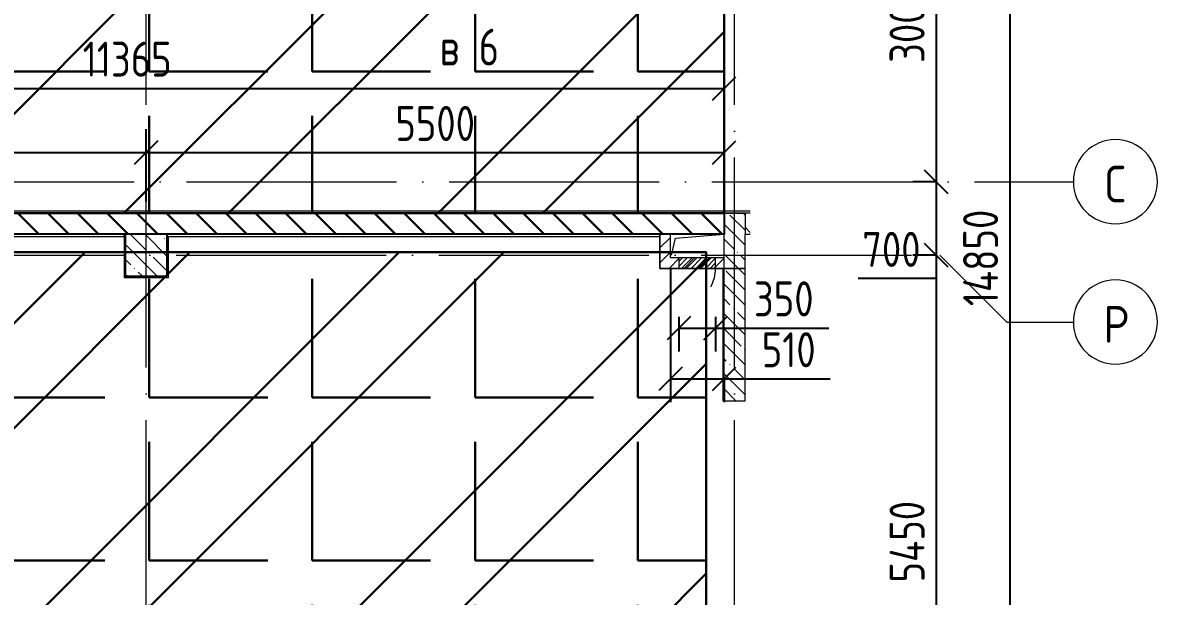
# Model space of a CAD drawing. Header units: millimetres. Extents: x -68946 to 690821, y -552984 to 293768.
# Drawn here: x 62373 to 73194, y 47731 to 53187 of the extents above; entities that cross this region are included whole.
import ezdxf

# ---------------------------------------------------------------- set-up
doc = ezdxf.new("R2010")
doc.units = ezdxf.units.MM
doc.linetypes.add('ADSK_Линия сетки', pattern=[2500, 2000, -250, 0, -250])
doc.linetypes.add('ADSK_Скрыто', pattern=[600, 300, -300])
doc.layers.get('Defpoints').update_dxf_attribs({"color": 250})
for name, color, linetype, lineweight in [('1.1) Стяжка 5 вып.', 30, 'Continuous', 30), ('1.2) Тепло-звук изол. + пленка 5 вып.', 200, 'Continuous', 30), ('A-____-____-DIMS', 250, 'Continuous', 9), ('A-DETL-GENF-OTLN', 250, 'Continuous', 5), ('A-DOOR-____-MCUT', 250, 'Continuous', 5), ('A-DOOR-____-OTLN', 250, 'Continuous', 5), ('A-GLAZ-____-OTLN', 250, 'Continuous', 5), ('A-WALL-____-MCUT', 250, 'Continuous', 13), ('A-WALL-____-PATT', 250, 'Continuous', 13), ('A-WALL-FNSH-MCUT', 250, 'Continuous', 13), ('G-____-____-SYMB', 250, 'ADSK_Скрыто', 9), ('S-COLS-____-MCUT', 250, 'Continuous', 25), ('S-COLS-____-OTLN', 250, 'Continuous', 9), ('S-GRID-____-IDEN', 250, 'Continuous', 9), ('S-GRID-____-OTLN', 250, 'Continuous', 9)]:
    doc.layers.add(name, color=color, linetype=linetype, lineweight=lineweight)
doc.styles.add('GOST Common', font='', dxfattribs={"width": 0.9, "height": 350})
doc.styles.add('GOST Common_2', font='', dxfattribs={"width": 0.8, "height": 350})
doc.styles.get("Standard").update_dxf_attribs({"font": 'ГОСТ тип А.ttf'})
doc.styles.get('GOST Common').set_extended_font_data('GOST Common')
doc.styles.get('GOST Common_2').set_extended_font_data('GOST Common')
doc.dimstyles.new('А3', dxfattribs={"dimtxt": 333, "dimasz": 222, "dimexe": 222, "dimexo": 111, "dimgap": 111, "dimtad": 1, "dimtoh": 1, "dimdec": 0, "dimrnd": 0.0015, "dimzin": 0, "dimdsep": 46, "dimtxsty": 'Standard', "dimblk": 'OBLIQUE', "dimcen": 0, "dimclrd": 7, "dimclre": 7, "dimclrt": 7, "dimadec": 0, "dimazin": 0, "dimtfac": 1, "dimtdec": 0, "dimtofl": 0, "dimtmove": 0, "dimatfit": 3, "dimfxl": 1, "dimtolj": 1, "dimtzin": 0, "dimarcsym": 0})
pattern_1 = [(135, (0, 0), (-141.42136, -141.42136), [])]
pattern_2 = [(45, (0, 0), (-70.71068, 70.71068), [])]
pattern_3 = [(0, (0, 0), (0, 1550.67), [1127.76, -422.91]), (90, (0, 0), (-1550.67, 9e-14), [1127.76, -422.91])]

# ---------------------------------------------------------------- blocks, each defined once
blk = doc.blocks.new('_Wn_-As_OpeningMEP_floor__Rectangular - _Wn_-As_OpeningMEP_floor__Rectangular-V6-Кладочный план на отм_ 0_000_ Секция 1_')
at = {"layer": 'A-DETL-GENF-OTLN'}
for p, q in [((-250, -50), (-212, 112)), ((-212, 112), (250, 150))]:
    blk.add_line(p, q, dxfattribs=at)
blk = doc.blocks.new('BSC_Колонна _Прямоугольная - 400x400-V15-Кладочный план на отм_ 0_000_ Секция 1_')
at = {"layer": 'S-COLS-____-OTLN', "lineweight": 5}
h = blk.add_hatch(dxfattribs=at)
h.set_pattern_fill('FP_22', color=256, style=0, pattern_type=2)
h.set_pattern_definition([(135, (-63549.98, -50975), (-142.5619, -142.5619), []), (135, (-63407.42, -50975), (-142.5619, -142.5619), [252.016, -50.403, 3.353, -47.05])])
h.paths.add_polyline_path([(-200, -200), (200, -200), (200, 200), (-200, 200)])
at = {"layer": 'S-COLS-____-MCUT'}
for p, q in [((200, 200), (-200, 200)), ((-200, 200), (-200, -200)), ((200, -200), (200, 200)), ((-200, -200), (200, -200))]:
    blk.add_line(p, q, dxfattribs=at)
blk = doc.blocks.new('АР_Люк - ЛРС_ВК_350х400_наружный_NCS S 1000-N-42723972-Кладочный план на отм_ 0_000_ Секция 1_')
at = {"layer": 'A-DOOR-____-OTLN'}
h = blk.add_hatch(dxfattribs=at)
h.set_pattern_fill('FP_29', color=256, style=0, pattern_type=2)
h.set_pattern_definition([(45, (125, 0), (-22.6274, 22.6274), [])])
h.paths.add_polyline_path([(215, 50), (-50, 50), (-50, -50), (300, -50), (300, 50)])
at = {"layer": 'A-DETL-GENF-OTLN', "lineweight": 9}
for p, q in [((300, 50), (-50, 50)), ((-50, 50), (-50, -50)), ((300, -50), (300, 50)), ((-50, -50), (300, -50))]:
    blk.add_line(p, q, dxfattribs=at)
at = {"layer": 'A-DOOR-____-MCUT'}
blk.add_arc((300, 50), 350, 150, 180, dxfattribs=at)
blk = doc.blocks.new('Ось сетки - Круг_Ø8 мм-39983606-Кладочный план на отм_ 0_000_ Секция 1_')
at = {"layer": 'S-GRID-____-IDEN'}
for start, end in [(360, 180), (180, 360)]:
    blk.add_arc((0, 0), 4, start, end, dxfattribs=at)
blk = doc.blocks.new('_Oblique')
at = {"color": 0, "linetype": 'ByBlock', "lineweight": -2}
blk.add_line((-0.5, -0.5), (0.5, 0.5), dxfattribs=at)
blk = doc.blocks.new('DIMBLOCK24-Кладочный план на отм_ 0_000_ Секция 1_')
at = {"layer": 'A-____-____-DIMS', "color": 7, "lineweight": -2, "transparency": 16777216}
for p, q in [((71059, 54675), (70848, 54675)), ((71070, 54675), (71070, 51675)), ((71059, 51675), (70848, 51675))]:
    blk.add_line(p, q, dxfattribs=at)
at = {"layer": 'Defpoints', "color": 0, "lineweight": 30, "transparency": 16777216}
for p in [(71170, 54675), (71070, 51675), (71170, 51675)]:
    blk.add_point(p, dxfattribs=at)
at = {"layer": 'A-____-____-DIMS', "color": 7, "lineweight": -2, "transparency": 16777216, "xscale": 222, "yscale": 222, "zscale": 222}
for p, rotation in [((71070, 54675), 90), ((71070, 51675), 270)]:
    blk.add_blockref('_Oblique', p, dxfattribs=dict(at, rotation=rotation))
at = {"layer": 'A-____-____-DIMS', "color": 7, "transparency": 16777216, "insert": (70793, 53175), "char_height": 333, "width": 2.48, "attachment_point": 5, "rotation": 90}
blk.add_mtext('\\A1;3000', dxfattribs=at)
blk = doc.blocks.new('DIMBLOCK25-Кладочный план на отм_ 0_000_ Секция 1_')
at = {"layer": 'A-____-____-DIMS', "color": 7, "lineweight": -2, "transparency": 16777216}
for p, q in [((71059, 51675), (70848, 51675)), ((71070, 51675), (71070, 50975)), ((71059, 50975), (70848, 50975)), ((71070, 50975), (71070, 50753)), ((71070, 50753), (70327, 50753))]:
    blk.add_line(p, q, dxfattribs=at)
at = {"layer": 'Defpoints', "color": 0, "lineweight": 30, "transparency": 16777216}
for p in [(71170, 51675), (71070, 50975), (71170, 50975)]:
    blk.add_point(p, dxfattribs=at)
at = {"layer": 'A-____-____-DIMS', "color": 7, "lineweight": -2, "transparency": 16777216, "xscale": 222, "yscale": 222, "zscale": 222}
for p, rotation in [((71070, 51675), 90), ((71070, 50975), 270)]:
    blk.add_blockref('_Oblique', p, dxfattribs=dict(at, rotation=rotation))
at = {"layer": 'A-____-____-DIMS', "color": 7, "transparency": 16777216, "insert": (70643, 51031), "char_height": 333, "width": 1.86, "attachment_point": 5}
blk.add_mtext('\\A1;700', dxfattribs=at)
blk = doc.blocks.new('DIMBLOCK26-Кладочный план на отм_ 0_000_ Секция 1_')
at = {"layer": 'A-____-____-DIMS', "color": 7, "lineweight": -2, "transparency": 16777216}
for p, q in [((71059, 50975), (70848, 50975)), ((71070, 50975), (71070, 45525)), ((71059, 45525), (70848, 45525))]:
    blk.add_line(p, q, dxfattribs=at)
at = {"layer": 'Defpoints', "color": 0, "lineweight": 30, "transparency": 16777216}
for p in [(71170, 50975), (71070, 45525), (71170, 45525)]:
    blk.add_point(p, dxfattribs=at)
at = {"layer": 'A-____-____-DIMS', "color": 7, "lineweight": -2, "transparency": 16777216, "xscale": 222, "yscale": 222, "zscale": 222}
for p, rotation in [((71070, 50975), 90), ((71070, 45525), 270)]:
    blk.add_blockref('_Oblique', p, dxfattribs=dict(at, rotation=rotation))
at = {"layer": 'A-____-____-DIMS', "color": 7, "transparency": 16777216, "insert": (70793, 48250), "char_height": 333, "width": 2.57, "attachment_point": 5, "rotation": 90}
blk.add_mtext('\\A1;5450', dxfattribs=at)
blk = doc.blocks.new('DIMBLOCK28-Кладочный план на отм_ 0_000_ Секция 1_')
at = {"layer": 'A-____-____-DIMS', "color": 7, "lineweight": -2, "transparency": 16777216}
for p, q in [((71759, 58375), (71548, 58375)), ((71770, 58375), (71770, 43525)), ((71759, 43525), (71548, 43525))]:
    blk.add_line(p, q, dxfattribs=at)
at = {"layer": 'Defpoints', "color": 0, "lineweight": 30, "transparency": 16777216}
for p in [(71870, 58375), (71770, 43525), (71870, 43525)]:
    blk.add_point(p, dxfattribs=at)
at = {"layer": 'A-____-____-DIMS', "color": 7, "lineweight": -2, "transparency": 16777216, "xscale": 222, "yscale": 222, "zscale": 222}
for p, rotation in [((71770, 58375), 90), ((71770, 43525), 270)]:
    blk.add_blockref('_Oblique', p, dxfattribs=dict(at, rotation=rotation))
at = {"layer": 'A-____-____-DIMS', "color": 7, "transparency": 16777216, "insert": (71493, 50950), "char_height": 333, "width": 3, "attachment_point": 5, "rotation": 90}
blk.add_mtext('\\A1;14850', dxfattribs=at)
blk = doc.blocks.new('DIMBLOCK140-Кладочный план на отм_ 0_000_ Секция 1_')
at = {"layer": 'A-____-____-DIMS', "color": 7, "lineweight": -2, "transparency": 16777216}
for p, q in [((68540, 50839), (68540, 49576)), ((68540, 49798), (69050, 49798)), ((69050, 49798), (70060, 49798)), ((69050, 49787), (69050, 49576))]:
    blk.add_line(p, q, dxfattribs=at)
at = {"layer": 'Defpoints', "color": 0, "lineweight": 30, "transparency": 16777216}
for p in [(68540, 50950), (69050, 49898), (69050, 49798)]:
    blk.add_point(p, dxfattribs=at)
at = {"layer": 'A-____-____-DIMS', "color": 7, "lineweight": -2, "transparency": 16777216, "xscale": 222, "yscale": 222, "zscale": 222, "rotation": 180}
blk.add_blockref('_Oblique', (68540, 49798), dxfattribs=at)
at = {"layer": 'A-____-____-DIMS', "color": 7, "lineweight": -2, "transparency": 16777216, "xscale": 222, "yscale": 222, "zscale": 222}
blk.add_blockref('_Oblique', (69050, 49798), dxfattribs=at)
at = {"layer": 'A-____-____-DIMS', "color": 7, "transparency": 16777216, "insert": (69666, 50076), "char_height": 333, "width": 1.68, "attachment_point": 5}
blk.add_mtext('\\A1;510', dxfattribs=at)
blk = doc.blocks.new('DIMBLOCK429-Кладочный план на отм_ 0_000_ Секция 1_')
at = {"layer": 'A-____-____-DIMS', "color": 7, "lineweight": -2, "transparency": 16777216}
for p, q in [((68620, 50389), (68620, 50061)), ((68970, 50389), (68970, 50061)), ((68620, 50283), (68970, 50283)), ((68970, 50283), (70047, 50283))]:
    blk.add_line(p, q, dxfattribs=at)
at = {"layer": 'Defpoints', "color": 0, "lineweight": 30, "transparency": 16777216}
for p in [(68620, 50500), (68970, 50500), (68970, 50283)]:
    blk.add_point(p, dxfattribs=at)
at = {"layer": 'A-____-____-DIMS', "color": 7, "lineweight": -2, "transparency": 16777216, "xscale": 222, "yscale": 222, "zscale": 222, "rotation": 180}
blk.add_blockref('_Oblique', (68620, 50283), dxfattribs=at)
at = {"layer": 'A-____-____-DIMS', "color": 7, "lineweight": -2, "transparency": 16777216, "xscale": 222, "yscale": 222, "zscale": 222}
blk.add_blockref('_Oblique', (68970, 50283), dxfattribs=at)
at = {"layer": 'A-____-____-DIMS', "color": 7, "transparency": 16777216, "insert": (69619, 50560), "char_height": 333, "width": 1.86, "attachment_point": 5}
blk.add_mtext('\\A1;350', dxfattribs=at)
blk = doc.blocks.new('*D630')
at = {"layer": 'A-____-____-DIMS', "color": 7, "lineweight": -2, "transparency": 16777216}
for p, q in [((59050, 51486), (59050, 52174)), ((63550, 51486), (63550, 52174)), ((59050, 51952), (63550, 51952))]:
    blk.add_line(p, q, dxfattribs=at)
at = {"layer": 'Defpoints', "color": 0, "lineweight": 30, "transparency": 16777216}
for p in [(63550, 51952), (59050, 51375), (63550, 51375)]:
    blk.add_point(p, dxfattribs=at)
at = {"layer": 'A-____-____-DIMS', "color": 7, "lineweight": -2, "transparency": 16777216, "xscale": 222, "yscale": 222, "zscale": 222, "rotation": 180}
blk.add_blockref('_Oblique', (59050, 51952), dxfattribs=at)
at = {"layer": 'A-____-____-DIMS', "color": 7, "lineweight": -2, "transparency": 16777216, "xscale": 222, "yscale": 222, "zscale": 222}
blk.add_blockref('_Oblique', (63550, 51952), dxfattribs=at)
at = {"layer": 'A-____-____-DIMS', "color": 7, "transparency": 16777216, "insert": (61300, 52229), "char_height": 333, "attachment_point": 5}
blk.add_mtext('\\A1;4500', dxfattribs=at)
blk = doc.blocks.new('*D631')
at = {"layer": 'A-____-____-DIMS', "color": 7, "lineweight": -2, "transparency": 16777216}
for p, q in [((63550, 51486), (63550, 52174)), ((69050, 51486), (69050, 52174)), ((63550, 51952), (69050, 51952))]:
    blk.add_line(p, q, dxfattribs=at)
at = {"layer": 'Defpoints', "color": 0, "lineweight": 30, "transparency": 16777216}
for p in [(69050, 51952), (63550, 51375), (69050, 51375)]:
    blk.add_point(p, dxfattribs=at)
at = {"layer": 'A-____-____-DIMS', "color": 7, "lineweight": -2, "transparency": 16777216, "xscale": 222, "yscale": 222, "zscale": 222, "rotation": 180}
blk.add_blockref('_Oblique', (63550, 51952), dxfattribs=at)
at = {"layer": 'A-____-____-DIMS', "color": 7, "lineweight": -2, "transparency": 16777216, "xscale": 222, "yscale": 222, "zscale": 222}
blk.add_blockref('_Oblique', (69050, 51952), dxfattribs=at)
at = {"layer": 'A-____-____-DIMS', "color": 7, "transparency": 16777216, "insert": (66300, 52229), "char_height": 333, "attachment_point": 5}
blk.add_mtext('\\A1;5500', dxfattribs=at)
blk = doc.blocks.new('*D1901')
at = {"color": 7, "lineweight": -2, "transparency": 16777216}
for p, q in [((57685, 51506), (57685, 52785)), ((69050, 51486), (69050, 52785)), ((57685, 52563), (69050, 52563))]:
    blk.add_line(p, q, dxfattribs=at)
at = {"layer": 'Defpoints', "color": 0, "lineweight": 30, "transparency": 16777216}
for p in [(69050, 52563), (57685, 51395), (69050, 51375)]:
    blk.add_point(p, dxfattribs=at)
at = {"color": 7, "lineweight": -2, "transparency": 16777216, "xscale": 222, "yscale": 222, "zscale": 222, "rotation": 180}
blk.add_blockref('_Oblique', (57685, 52563), dxfattribs=at)
at = {"color": 7, "lineweight": -2, "transparency": 16777216, "xscale": 222, "yscale": 222, "zscale": 222}
blk.add_blockref('_Oblique', (69050, 52563), dxfattribs=at)
at = {"color": 7, "transparency": 16777216, "insert": (63368, 52841), "char_height": 333, "attachment_point": 5}
blk.add_mtext('\\A1;11365', dxfattribs=at)

msp = doc.modelspace()

# ---------------------------------------------------------------- hatches: boundary and pattern name
at = {"lineweight": 30}
h = msp.add_hatch(dxfattribs=at)
h.set_pattern_fill('FP_1', color=256, style=0, pattern_type=2)
h.set_pattern_definition(pattern_1)
h.paths.add_polyline_path([(69050, 51175), (69050, 51375), (59050, 51375), (59050, 51175), (68201.7292, 51175)])
at = {"layer": '1.1) Стяжка 5 вып.', "lineweight": 30, "true_color": 0xf26722}
h = msp.add_hatch(dxfattribs=at)
h.set_pattern_fill('ANSI32', color=30, scale=222)
h.paths.add_polyline_path([(69050, 54665.0006), (63760.01, 54665.0006), (63760.01, 54465), (63340.01, 54465), (63340.01, 54665.0006), (50059.9781, 54665.0006), (50059.9781, 54465), (49640, 54465), (49640, 54665.0006), (45760, 54665.0006), (45760, 54465), (45340, 54465), (45340, 54665.0006), (41260, 54665.0006), (41260, 54465), (40840, 54465), (40840, 54665.0006), (36359.9781, 54665.0006), (36359.9781, 54465), (35938.1957, 54465), (35938.1957, 54665.0006), (32655, 54665.0006), (237.9781, 54665.0006), (237.9781, 51375), (69050, 51375)])
h = msp.add_hatch(dxfattribs=at)
h.set_pattern_fill('ANSI32', color=30, scale=222)
h.paths.add_polyline_path([(68880, 51005.7053), (54916.661, 51005.7053), (54916.661, 43745.0006), (63329.9781, 43745.0006), (63329.9781, 45045.0006), (68880, 45045.0006)])
at = {"layer": '1.2) Тепло-звук изол. + пленка 5 вып.', "lineweight": 30}
h = msp.add_hatch(dxfattribs=at)
h.set_pattern_fill('ANGLE', color=256, scale=222)
h.set_pattern_definition(pattern_3)
h.paths.add_polyline_path([(69050, 54665.0006), (63760.01, 54665.0006), (63760.01, 54465), (63340.01, 54465), (63340.01, 54665.0006), (50059.9781, 54665.0006), (50059.9781, 54465), (49640, 54465), (49640, 54665.0006), (45760, 54665.0006), (45760, 54465), (45340, 54465), (45340, 54665.0006), (41260, 54665.0006), (41260, 54465), (40840, 54465), (40840, 54665.0006), (36359.9781, 54665.0006), (36359.9781, 54465), (35938.1957, 54465), (35938.1957, 54665.0006), (32655, 54665.0006), (237.9781, 54665.0006), (237.9781, 51375), (69050, 51375)])
h = msp.add_hatch(dxfattribs=at)
h.set_pattern_fill('ANGLE', color=256, scale=222)
h.set_pattern_definition(pattern_3)
h.paths.add_polyline_path([(68880, 51005.7053), (54916.661, 51005.7053), (54916.661, 43745.0006), (63329.9781, 43745.0006), (63329.9781, 45045.0006), (68880, 45045.0006)])
at = {"layer": 'A-WALL-____-PATT', "lineweight": 15}
h = msp.add_hatch(dxfattribs=at)
h.set_pattern_fill('FP_8', color=256, style=0, pattern_type=2)
h.set_pattern_definition([(135, (0, 0), (-142.5612, -142.5612), []), (135, (142.56, 0), (-142.5612, -142.5612), [252.016, -50.403, 3.353, -47.05])])
h.paths.add_polyline_path([(69050, 43325.0603), (69250, 43325.0603), (69250, 47590), (69050, 47590), (69050, 43458.3234)])
h.paths.add_polyline_path([(69050, 49590.0006), (69250, 49590.0006), (69250, 50849), (69050, 50849), (69050, 50131.3539)])
h.paths.add_polyline_path([(69050, 50850), (69250, 50850), (69250, 51375), (69050, 51375), (69050, 50965.4827)])
at = {"layer": 'A-WALL-____-PATT', "lineweight": 15, "true_color": 0x000000}
h = msp.add_hatch(dxfattribs=at)
h.set_pattern_fill('FP_1', color=18, style=0, pattern_type=2)
h.set_pattern_definition(pattern_1)
h.paths.add_polyline_path([(69250, 51175), (69299.9976, 51175), (69299.9976, 51375), (69250, 51375)])
at = {"layer": 'A-WALL-____-PATT', "lineweight": 15}
h = msp.add_hatch(dxfattribs=at)
h.set_pattern_fill('FP_6', color=256, style=0, pattern_type=2)
h.set_pattern_definition(pattern_2)
h.paths.add_polyline_path([(68540, 50950), (68540, 51175), (68440, 51175), (68440, 50950)])
h = msp.add_hatch(dxfattribs=at)
h.set_pattern_fill('FP_6', color=256, style=0, pattern_type=2)
h.set_pattern_definition(pattern_2)
h.paths.add_polyline_path([(69050, 50850), (69050, 50950), (68440, 50950), (68440, 50850), (69040, 50850)])

# ---------------------------------------------------------------- linework, layer by layer
msp.add_lwpolyline([(57685, 51375), (69049.9928, 51375), (69049.9928, 51175), (57685, 51175)], close=True)
at = {"layer": '1.1) Стяжка 5 вып.', "lineweight": 30}
for points in [[(237.9781, 54665.0006), (69050, 54665.0006), (69050, 51375), (237.9781, 51375)], [(54916.661, 51005.7053), (68880, 51005.7053), (68880, 43745.0006), (54916.661, 43745.0006)]]:
    msp.add_lwpolyline(points, close=True, dxfattribs=at)
at = {"layer": 'A-WALL-____-MCUT', "lineweight": 15}
for p, q in [((58239.9781, 51375), (69050, 51375)), ((69050, 51375), (59370, 51375)), ((69050, 51175), (69050, 51375)), ((63349.9781, 51175), (59250, 51175)), ((63339.9781, 51155), (63339.9781, 51175)), ((63749.9781, 51175), (69050, 51175)), ((63759.9781, 51155), (63749.9781, 51155)), ((68440, 51175), (68439, 51175)), ((68439, 51175), (68439, 50849)), ((68540, 51175), (68440, 51175)), ((68440, 50850), (68440, 51175)), ((68540, 50950), (68540, 51175)), ((69050, 49590.0006), (69050, 51175)), ((69250, 50850), (69250, 51175)), ((69050, 50950), (68540, 50950)), ((68439, 50849), (69250, 50849)), ((69250, 50850), (68440, 50850)), ((69250, 50849), (69250, 50850)), ((69250, 49590.0006), (69250, 50849)), ((69050, 49590.0006), (69250, 49590.0006))]:
    msp.add_line(p, q, dxfattribs=at)
at = {"layer": 'A-WALL-____-MCUT', "color": 18, "lineweight": 15, "true_color": 0x000000}
for p, q in [((69250, 51375), (69050, 51375)), ((69299.9976, 51375), (69250, 51375)), ((69250, 51375), (69250, 51175)), ((69250, 51175), (69299.9976, 51175))]:
    msp.add_line(p, q, dxfattribs=at)
at = {"layer": 'A-WALL-FNSH-MCUT', "lineweight": 15}
for p, q in [((69299.9976, 51395), (57685, 51395)), ((59370, 51375), (69250, 51375)), ((59250, 51155), (63339.9781, 51155)), ((63339.9781, 51155), (63339.9781, 50765)), ((63759.9781, 51155), (68439, 51155)), ((63759.9781, 50765), (63759.9781, 51155)), ((63339.9781, 50765), (63759.9781, 50765)), ((69040, 50850), (69040, 49590.0006)), ((69040, 49590.0006), (69050, 49590.0006))]:
    msp.add_line(p, q, dxfattribs=at)
at = {"layer": 'S-GRID-____-OTLN', "linetype": 'ADSK_Линия сетки'}
for p, q in [((63550, 39906.0281), (63550, 61202.0051)), ((69150, 39906.0281), (69150, 61202.0051)), ((-3569.5512, 51675.0006), (72376.0288, 51675.0006)), ((-3669.3683, 50975.0006), (71106.0288, 50975.0006))]:
    msp.add_line(p, q, dxfattribs=at)
at = {"layer": 'S-GRID-____-OTLN'}
for p, q in [((71106.0288, 50975.0006), (71741.0288, 50340.0006)), ((71741.0288, 50340.0006), (72376.0288, 50340.0006))]:
    msp.add_line(p, q, dxfattribs=at)

# ---------------------------------------------------------------- block references
at = {"layer": 'A-DOOR-____-OTLN', "rotation": 180}
msp.add_blockref('АР_Люк - ЛРС_ВК_350х400_наружный_NCS S 1000-N-42723972-Кладочный план на отм_ 0_000_ Секция 1_', (68920, 50900), dxfattribs=at)
at = {"layer": 'A-GLAZ-____-OTLN'}
msp.add_blockref('_Wn_-As_OpeningMEP_floor__Rectangular - _Wn_-As_OpeningMEP_floor__Rectangular-V6-Кладочный план на отм_ 0_000_ Секция 1_', (68800, 51025.0006), dxfattribs=at)
at = {"layer": 'S-COLS-____-OTLN'}
msp.add_blockref('BSC_Колонна _Прямоугольная - 400x400-V15-Кладочный план на отм_ 0_000_ Секция 1_', (63549.9781, 50975), dxfattribs=at)
at = {"layer": 'S-GRID-____-IDEN', "xscale": 99.99999999999993, "yscale": 99.99999999999993, "zscale": 99.99999999999993, "rotation": 269.9999999999994}
for p in [(72776.0288, 51675.0006), (72776.0288, 50340.0006)]:
    msp.add_blockref('Ось сетки - Круг_Ø8 мм-39983606-Кладочный план на отм_ 0_000_ Секция 1_', p, dxfattribs=at)

# ---------------------------------------------------------------- texts
at = {"layer": 'G-____-____-SYMB', "linetype": 'Continuous', "char_height": 350, "attachment_point": 1, "style": 'GOST Common_2'}
for s, insert, width in [(' 6', (66544.6557, 53130.6746), 359.156), ('\\fGOST Common|b0|i0|c204|p34|;\\W.8;в', (66343.5724, 53130.6746), 243.713)]:
    msp.add_mtext(s, dxfattribs=dict(at, insert=insert, width=width))
at = {"layer": 'S-GRID-____-IDEN', "color": 18, "true_color": 0x000000, "char_height": 350, "attachment_point": 1, "style": 'GOST Common'}
for s, insert, width in [('\\fGOST Common|b0|i0|c204|p34|;\\W.9;С', (72677.556, 51827.5875), 274.177125), ('\\fGOST Common|b0|i0|c204|p34|;\\W.9;Р', (72662.706, 50492.5875), 310.253062)]:
    msp.add_mtext(s, dxfattribs=dict(at, insert=insert, width=width))

# ---------------------------------------------------------------- dimensions: what is measured, and where the dimension line sits
dim = msp.add_linear_dim(base=(69050, 52563.2023), p1=(57685, 51395), p2=(69050, 51375), dimstyle='А3')
dim.commit()
dim.dimension.update_dxf_attribs({"geometry": '*D1901', "text_midpoint": (63367.5, 52840.7023)})
at = {"layer": 'A-____-____-DIMS'}
for base, p1, p2, picture, middle in [((71770.4721, 43525.0006), (71870.457, 58375.0006), (71870.457, 43525.0006), 'DIMBLOCK28-Кладочный план на отм_ 0_000_ Секция 1_', (71492.9721, 50950.0006)), ((71070.4721, 51675.0006), (71170.457, 54675.0006), (71170.457, 51675.0006), 'DIMBLOCK24-Кладочный план на отм_ 0_000_ Секция 1_', (70792.9721, 53175.0006)), ((71070.4721, 50975.0006), (71170.457, 51675.0006), (71170.457, 50975.0006), 'DIMBLOCK25-Кладочный план на отм_ 0_000_ Секция 1_', (70643.1221, 51030.5006)), ((71070.4721, 45525.0006), (71170.457, 50975.0006), (71170.457, 45525.0006), 'DIMBLOCK26-Кладочный план на отм_ 0_000_ Секция 1_', (70792.9721, 48250.0006))]:
    dim = msp.add_linear_dim(base=base, p1=p1, p2=p2, angle=90, dimstyle='А3', dxfattribs=at)
    dim.commit()
    dim.dimension.update_dxf_attribs({"geometry": picture, "text_midpoint": middle})
for base, p1, p2, picture, middle in [((63550, 51951.9021), (59050, 51375), (63550, 51375), '*D630', (61300, 52229.4021)), ((69050, 51951.9021), (63550, 51375), (69050, 51375), '*D631', (66300, 52229.4021)), ((69050, 49798.3573), (68540, 50950), (69050, 49898.3422), 'DIMBLOCK140-Кладочный план на отм_ 0_000_ Секция 1_', (69666.05, 50075.8573)), ((68970, 50282.9716), (68620, 50500), (68970, 50500), 'DIMBLOCK429-Кладочный план на отм_ 0_000_ Секция 1_', (69619.35, 50560.4716))]:
    dim = msp.add_linear_dim(base=base, p1=p1, p2=p2, dimstyle='А3', dxfattribs=at)
    dim.commit()
    dim.dimension.update_dxf_attribs({"geometry": picture, "text_midpoint": middle})

doc.saveas('drawing.dxf')
